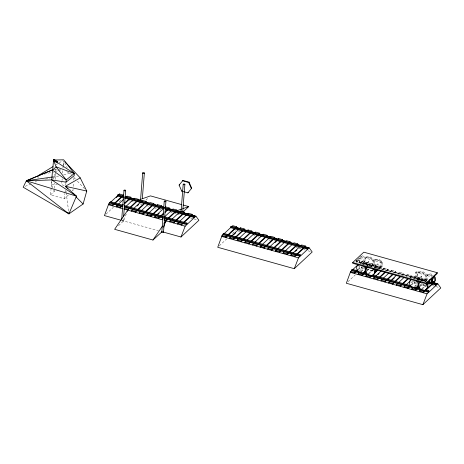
<?xml version="1.0" encoding="UTF-8"?>
<svg xmlns="http://www.w3.org/2000/svg" width="464" height="464" viewBox="0 0 464 464"><rect width="100%" height="100%" fill="white"/><g stroke="black" fill="none" stroke-linecap="round" stroke-linejoin="round"><path stroke-width="0.35" stroke-dasharray="2.32 1.74" d="M63.116 165.944L62.982 168.096L63.551 161.188M63.162 165.23L63.429 160.927M37.996 178.257L38.199 175.641M68.411 194.961L64.363 198.737L50.582 194.886L51.144 187.758M51.202 187.044L51.759 179.916L55.344 176.569L53.691 172.237M52.751 187.827L51.568 184.736L51.794 181.882M50.582 194.886L54.166 191.545L54.839 182.99M55.117 179.423L56.057 167.539M61.996 180.937L61.718 184.504L64.838 186.226M62.054 180.223L62.164 178.797M62.611 173.095L62.895 169.534M73.074 189.289L72.964 190.716L70.464 189.335M73.3 186.441L73.579 182.874M73.805 180.026L74.025 177.173M123.25 221.137L123.476 218.283M359.066 257.897L360.087 258.187L359.791 261.928L359.078 262.595L356.016 261.737L356.091 260.733L357.622 261.162L358.341 260.495L358.504 258.442M357.622 261.162L357.785 259.109M359.078 262.595L359.368 258.854L360.087 258.187M426.225 281.538L359.884 262.984L359.942 262.235L426.747 280.923M364.06 264.422L365.087 263.465L365.145 262.717L361.317 261.65L361.259 262.398L362.755 264.468M371.716 266.562L372.743 265.605L372.801 264.857L368.973 263.79L368.915 264.538L367.888 265.495M375.944 267.809L376.043 266.498L355.378 260.722L356.404 262.612M376.913 268.117L377.122 265.501L357.141 259.91M360.238 257.137L363.312 262.815L380.155 267.525L380.567 262.288L381.64 261.284L361.659 255.693M375.034 268.111L376.571 266.678L376.629 265.93L380.457 267.003L380.393 267.751L378.862 269.184M380.155 267.525L381.228 266.522L381.64 261.284M387.028 270.843L388.049 269.891L388.107 269.143L384.279 268.07L384.221 268.818L382.684 270.251M394.678 272.983L395.705 272.032L395.763 271.283L391.935 270.21L391.877 270.959L390.856 271.916M401.824 275.604L403.361 274.172L403.419 273.424L399.591 272.351L399.533 273.099L397.996 274.531M409.99 277.269L411.011 276.312L411.075 275.564L407.247 274.491L407.189 275.245L406.162 276.196M410.739 278.046L410.843 276.735L411.916 275.732L427.495 280.088M411.765 277.698L411.916 275.732M426.932 280.929L415.1 277.623L415.512 272.38L416.585 271.376L432.837 275.923M415.1 277.623L416.173 276.619L416.585 271.376M424.786 282.025L426.323 280.592L426.381 279.844L424.949 281.184M64.363 198.737L64.867 193.691M64.937 192.972L65.227 190.089M65.726 185.043L65.946 182.88M126.266 213.939L123.586 220.951L117.641 226.49M362.367 266.69C359.809 267.392 362.123 270.054 363.086 267.519M368.178 261.273L368.196 261.974L368.897 262.102L368.886 261.394L368.283 261.209L364.478 264.718M362.03 268.505L362.013 267.803L361.311 267.676M377.365 263.842L377.383 264.544L378.085 264.666L378.067 263.964L377.464 263.778L373.665 267.287M371.217 271.075C369.825 267.879 370.545 274.369 372.801 269.596M420.999 276.045L421.016 276.747L421.718 276.869L421.701 276.167L421.097 275.981L417.298 279.49M414.845 283.278L414.833 282.576L414.126 282.448L414.143 283.15L414.746 283.342L417.49 280.813M424.369 284.032C421.811 284.734 424.131 287.396 425.088 284.861M424.032 285.847L424.015 285.145L423.313 285.018M420.175 284.699L425.737 286.259L426.735 285.279M106.03 214.124L113.407 207.24M119.202 201.834L122.368 198.888M145.911 200.129L148.439 197.768M219.315 245.81L226.693 238.925M232.493 233.52L235.654 230.573M356.016 261.737L356.729 261.07L356.81 260.066L358.341 260.495M359.942 262.235L359.258 262.873L426.062 281.561M359.884 262.984L361.317 261.65M365.4 258.071L366.119 257.404M360.232 263.349L361.259 262.398L426.323 280.592M359.867 266.029L358.794 267.032L363.509 268.349M363.312 262.815L364.385 261.812L381.228 266.522M358.075 269.311L360.551 267.003M363.712 264.057L365.145 262.717M358.428 269.677L361.502 266.812M365.731 265.054L368.897 262.102M347.913 281.776L355.296 274.897M359.513 270.964L363.202 267.525M360.911 271.307L363.88 268.534M366.856 265.762L368.973 263.79M361.236 271.701L364.304 268.836M374.587 260.64L375.306 259.973M371.676 265.298L372.395 264.631A4.785 3.903 47 0 0 370.284 257.039A4.785 3.903 47 0 0 365.093 261.383A4.785 3.903 47 0 0 372.395 264.631M366.717 270.529L368.7 268.685M370.684 266.835L372.801 264.857M367.111 270.86L369.158 268.952M368.068 273.911L372.528 269.752M374.512 267.902L377.122 265.501M374.912 267.624L378.085 264.666M368.886 273.841L372.986 270.019M379.018 268.337L380.457 267.003M380.863 267.867L381.576 267.2A4.785 3.903 47 0 0 379.465 259.608A4.785 3.903 47 0 0 374.28 263.952A4.785 3.903 47 0 0 381.576 267.2M382.846 269.41L384.279 268.07M386.674 270.477L388.107 269.143M390.502 271.55L391.935 270.21M393.646 273.255L395.763 271.283M398.158 273.69L399.591 272.351M401.986 274.758L403.419 273.424M405.814 275.831L407.247 274.491M409.637 276.904L411.075 275.564M419.276 279.815A4.785 3.903 47 0 1 418.221 272.844L418.934 272.177M413.465 277.971L414.903 276.637L414.839 277.385L413.818 278.336M411.162 284.763L414.63 281.526M416.608 279.682L418.725 277.704L418.667 278.452L417.646 279.409M411.498 285.14L415.083 281.793M418.018 280.32L421.718 276.869M414.491 286.294L416.968 283.985M420.436 280.749L422.553 278.777L422.495 279.525L420.958 280.958M414.816 286.688L416.863 284.774M426.839 280.511A4.785 3.903 47 0 1 427.408 275.413L428.121 274.746A4.785 3.903 47 0 1 433.341 275.001M424.496 280.07L425.21 279.403A4.785 3.903 47 0 0 423.098 271.811A4.785 3.903 47 0 0 417.913 276.155A4.785 3.903 47 0 0 425.21 279.403M419.804 285.981L422.281 283.666M419.671 286.804L422.739 283.939M421.654 288.898L425.616 285.203M422.472 288.828L425.54 285.963M425.737 286.259L426.816 285.256M56.074 164.726L58.539 163.218M59.16 162.841L62.855 160.585M25.189 186.36L31.819 183.477M35.136 182.033L36.459 181.453M44.376 174.11L51.916 172.248M55.349 171.396L57.408 170.891M58.093 170.717L61.521 169.87M45.495 179.087L49.694 178.106M52.502 177.457L58.806 175.989M63.707 174.847L70.012 173.379L70.998 174.423M52.513 176.987L55.344 176.569M54.195 169.731L58.545 169.633M59.27 169.615L60.72 169.58M51.568 184.736L57.368 184.602M359.896 256.505L380.567 262.288M415.512 272.38L433.115 277.304M358.347 258.57L359.368 258.854M416.173 276.619L428.005 279.925M410.843 276.735L428.446 281.66M368.132 266.121L370.046 266.655M417.884 280.036L419.798 280.569M129.172 200.79L130.529 201.167M131.213 201.359L133.934 202.124M140.737 204.027L141.503 204.241M146.375 205.598L149.855 206.573M154.031 207.744L156.815 208.522M159.593 209.299L160.985 209.687M170.729 212.413L172.121 212.802M174.905 213.579L176.297 213.968M176.993 214.165L179.777 214.942L179.029 213.91M190.594 217.97L193.366 218.747M194.062 218.938L197.525 219.907M238.438 231.35L239.83 231.739M253.75 235.631L255.142 236.019M257.926 236.802L260.704 237.58M269.056 239.917L270.448 240.306M296.194 247.503L298.282 248.089M298.978 248.281L301.066 248.866M303.85 249.644L305.242 250.032M308.026 250.815L311.506 251.784M428.272 284.444L429.664 284.832M432.448 285.615L435.232 286.392M435.928 286.584L438.712 287.367M411.504 280.975L416.376 282.332M421.248 283.695L425.424 284.867M366.879 269.294L373.613 271.173M410.431 281.973L416.695 283.724M359.281 271.289L362.065 272.066M121.533 220.377L158.427 230.695M66.642 171.605L71.642 174.365M73.956 177.538L75.429 179.098M77.401 181.175L84.79 188.97M361.317 256.134L364.385 261.812M356.793 260.35L358.504 263.506M64.716 162.719L67.21 167.736M53.696 190.304L54.166 191.545M65.911 190.547L66.097 191.957M66.19 192.664L68.666 211.735M377.829 268.581A4.785 3.903 47 0 1 373.752 261.719A4.785 3.903 47 0 1 380.979 262.067A4.785 3.903 47 0 1 378.943 268.639M418.221 272.844A4.785 3.903 47 0 1 425.059 274.966A4.785 3.903 47 0 1 422.576 280.842M427.553 279.844A4.785 3.903 47 0 1 428.121 274.746M427.408 275.413A4.785 3.903 47 0 1 432.622 275.668M370.753 266.336A4.785 3.903 47 0 1 371.879 266.684M360.453 263.709A4.785 3.903 47 0 1 361.566 263.767M362.697 264.115A4.785 3.903 47 0 1 363.753 264.735M414.387 278.539A4.785 3.903 47 0 1 415.512 278.887M419.514 285.801A4.785 3.903 47 0 1 419.34 284.652M422.455 281.051A4.785 3.903 47 0 1 423.574 281.103M367.517 265.663A4.785 3.903 47 0 1 365.156 258.303A4.785 3.903 47 0 1 372.424 260.565A4.785 3.903 47 0 1 368.642 266.011M121.765 220.823A0.847 0.394 4.5 0 1 123.14 220.968A0.847 0.394 4.5 0 1 122.554 221.514A0.847 0.394 4.5 0 1 121.58 220.997M141.578 204.044A0.847 0.394 4.5 0 1 140.401 203.87"/><path stroke-width="0.7" d="M64.948 161.768L80.22 177.869L86.762 191.046L83.114 203.986L68.939 213.858L26.338 180.803L51.759 179.916L66.016 182.161L74.141 175.746L74.315 173.501L56.109 166.843L52.525 170.184L51.759 179.916L76.467 196.121L68.939 213.858L23.2 187.224L26.338 180.803L52.751 169.766L53.517 160.034L53.905 159.338L57.356 161.576L56.968 162.267L54.091 161.547L54.479 160.851L53.905 159.338M66.016 182.161L66.195 179.916L56.109 166.843L53.517 160.034L63.661 159.802L74.315 173.501L66.195 179.916L52.525 170.184M120.849 220.185L104.446 215.598L108.68 204.021L110.438 201.689L122.96 205.192M113.523 204.148L112.508 205.094L112.445 205.842L122.177 196.771M117.346 205.216L116.336 206.161L116.273 206.909L117.81 205.477M110.873 201.973L117.311 195.97L117.375 195.222L118.053 194.584L123.621 196.139M119.37 194.741L119.428 193.993L123.256 195.066L123.198 195.814M121.174 206.289L120.159 207.234L120.101 207.982L122.148 206.074M121.678 219.669L123.981 190.408M123.644 216.143L125.669 190.449M128.83 208.429L127.815 209.374L127.24 211.393M126.127 197.026L127.084 196.139L130.912 197.206L130.854 197.954L134.044 198.847M131.585 211.195L131.643 210.447L132.658 209.496M136.486 210.569L135.471 211.514L135.413 212.263L144.629 203.667M133.783 199.166L134.74 198.279L138.568 199.346L138.51 200.094L127.757 210.122L114.625 229.309L152.958 240.027L162.081 231.716M139.241 213.336L139.299 212.587L140.314 211.642M140.534 200.106L142.668 172.985M142.332 198.714L144.35 173.02M144.142 212.709L143.127 213.655L143.069 214.403L144.6 212.97M141.439 201.306L142.396 200.419L146.224 201.486L146.16 202.234L149.35 203.128M146.891 215.476L146.955 214.728L147.97 213.782M151.792 214.849L150.777 215.795L150.719 216.543L160.445 207.472M149.095 203.452L150.052 202.559L153.874 203.626L153.816 204.38L157.006 205.268M154.547 217.616L154.605 216.868L155.62 215.922M157.644 205.448L157.702 204.699L161.53 205.772L161.472 206.521L164.024 207.234M159.448 216.99L158.433 217.941L158.375 218.689L160.422 216.775M161.814 232.017L164.233 201.33M162.174 231.687L162.011 231.745A0.847 0.394 4.5 0 0 162.301 232.371A0.847 0.394 4.5 0 0 163.49 232.157L165.915 201.364M167.104 219.136L166.089 220.081L163.618 227.209M165.358 206.84L169.186 207.913L169.128 208.661L172.956 209.728M169.859 221.896L169.917 221.148L170.932 220.203M174.76 221.276L173.745 222.221L173.687 222.969L182.903 214.374M172.057 209.873L173.014 208.98L176.842 210.053L176.784 210.801L168.589 218.44M178.588 222.343L177.573 223.288L177.515 224.037L179.046 222.604M188.262 214.014L184.434 212.941L184.492 212.193L180.67 211.12L180.606 211.868L176.784 210.801L181.43 209.16M181.059 211.474L183.193 184.353M182.41 223.416L181.401 224.361L181.337 225.11L192.09 215.081L192.148 214.333L188.32 213.266L187.369 214.153M182.746 211.509L184.881 184.388M164.552 218.416L186.238 224.483L186.302 223.735L186.98 223.097L164.714 216.868M186.98 223.097L186.922 223.845L186.238 224.483M165.155 209.351L193.859 217.378L193.917 216.63L194.602 215.992L125.013 196.527M194.602 215.992L194.544 216.74L193.859 217.378M300.655 245.839L301.612 244.951L305.44 246.019L305.382 246.767L309.21 247.84L312.202 251.981L294.28 268.691L217.738 247.283L221.966 235.706L223.723 233.375L300.272 254.782L300.214 255.531L299.529 256.169L222.981 234.761M223.665 234.123L223.723 233.375M226.809 235.834L225.794 236.779L225.736 237.527L236.489 227.499L236.547 226.751L232.719 225.678L231.762 226.571M229.564 238.595L229.622 237.846L230.637 236.901M230.602 227.656L230.66 226.908L231.345 226.27L307.893 247.677L307.835 248.426L307.151 249.064L230.602 227.656L224.164 233.659M231.287 227.018L231.345 226.27M234.465 237.974L233.45 238.919L233.392 239.668L242.608 231.072M237.22 240.741L237.278 239.992L238.293 239.041M249.771 242.254L248.762 243.2L248.698 243.948L259.451 233.92L259.509 233.172L255.681 232.104L255.623 232.853L251.795 231.78L251.853 231.031L248.031 229.964L247.967 230.712L244.145 229.639L244.203 228.891L240.375 227.824L240.317 228.572L236.489 227.499M242.121 240.114L241.106 241.06L241.048 241.808L250.258 233.212M244.87 242.881L244.934 242.133L245.949 241.181M252.526 245.021L252.584 244.273L253.599 243.327M257.427 244.395L256.412 245.34L256.354 246.088L265.57 237.498M261.255 245.468L260.24 246.413L260.182 247.161L261.719 245.729M270.935 237.133L267.107 236.066L267.165 235.318L263.337 234.245L263.279 234.993L259.451 233.92M265.083 246.535L264.068 247.48L264.01 248.234L265.547 246.802M267.838 249.301L267.896 248.553L268.911 247.608M272.739 248.675L271.724 249.626L271.666 250.374L282.414 240.346L282.477 239.598L278.649 238.525L277.211 239.865M266.568 245.845L274.763 238.206L274.821 237.458L270.993 236.385L270.036 237.278M276.567 249.748L275.552 250.693L275.494 251.442L277.025 250.009M278.649 238.525L278.586 239.273L274.763 238.206M280.395 250.821L279.38 251.766L279.316 252.515L281.37 250.601M283.144 253.582L283.202 252.834L284.217 251.888M288.045 252.961L287.03 253.907L286.972 254.655L297.726 244.627L297.784 243.878L293.956 242.805L292.999 243.699M282.39 249.649L290.07 242.486L290.128 241.738L286.3 240.665L285.348 241.558M290.8 255.722L290.858 254.974L291.873 254.028M295.701 255.101L294.686 256.047L294.628 256.795L303.845 248.199M299.529 256.169L299.587 255.42L300.272 254.782M307.151 249.064L307.209 248.315L307.893 247.677M425.784 290.377L433.979 282.733L437.807 283.806L440.8 287.947L422.884 304.662L346.335 283.249L350.564 271.678L351.579 270.727L351.642 269.978L352.321 269.34L357.889 270.901M352.71 262.514L352.652 263.262L426.138 283.817L437.227 273.47L437.285 272.722L363.805 252.172L352.71 262.514L426.196 283.069L437.285 272.722M355.407 271.8L354.392 272.745L354.334 273.493L357.918 270.152M358.162 274.566L358.22 273.818L359.235 272.873M363.063 273.94L362.048 274.885L361.99 275.633L363.527 274.201M365.818 276.706L365.876 275.958L366.891 275.013M370.719 276.08L369.704 277.025L369.646 277.774L371.693 275.865M373.474 278.847L373.532 278.098L374.547 277.153M375.84 269.12L375.631 271.742L376.71 270.738M378.375 278.22L377.36 279.166L377.296 279.92L379.349 278.006M381.124 280.987L381.188 280.239L382.197 279.293M386.025 280.36L385.01 281.312L384.952 282.06L386.489 280.627M388.78 283.127L388.838 282.379L389.853 281.433M393.681 282.506L392.666 283.452L392.608 284.2L401.314 276.08M396.436 285.267L396.494 284.519L397.509 283.574M401.337 284.647L400.322 285.592L400.264 286.34L408.453 278.702M404.092 287.407L404.15 286.659L405.165 285.714M408.993 286.787L407.978 287.732L407.92 288.48L409.967 286.572M410.536 280.668L410.634 279.357M411.742 289.553L411.806 288.805L412.821 287.854M416.643 288.927L415.628 289.872L415.57 290.621L419.154 287.28M419.398 291.694L419.456 290.945L420.471 290M424.299 291.067L423.284 292.013L423.226 292.761L424.763 291.328M426.138 283.817L426.196 283.069M351.579 270.727L428.127 292.14L428.185 291.392L428.869 290.754L425.389 289.78M428.869 290.754L428.811 291.502L428.127 292.14M429.693 279.798L429.496 282.292L432.558 283.15L433.277 282.477L433.341 281.631L431.816 281.207L431.097 281.874L432.628 282.303L433.341 281.631M431.097 281.874L431.323 278.98M431.816 281.207L432.042 278.307M432.558 283.15L432.628 282.303M433.979 282.733L434.037 281.984L433.08 282.878M428.092 282.889L435.748 285.029L435.806 284.281L436.491 283.643L433.011 282.675M436.491 283.643L436.433 284.391L435.748 285.029M180.995 237.005L185.165 226.183L195.918 216.154L198.911 220.296L180.995 237.005L163.496 232.116M294.28 268.691L298.456 257.868L309.21 247.84M422.884 304.662L427.054 293.834L437.807 283.806M431.723 280.285L433.115 277.304M432.518 279.879L431.804 280.552L432.518 279.879L434.194 276.3M427.019 284.676L428.446 281.66M427.808 284.275L429.525 280.656M152.958 240.027L162.487 226.072M164.07 223.741L167.568 219.397M179.104 185.101L182.944 180.444L189.068 182.172L191.707 188.216L187.874 192.867L181.749 191.145L179.104 185.101L179.464 184.765M117.995 195.332L119.428 193.993M116.302 197.606L117.833 196.173M114.701 203.046L121.139 197.038M122.305 195.959L123.256 195.066M118.03 204.578L123.482 199.497M122.357 205.187L123.349 204.264M124.335 203.342L128.795 199.184M129.479 198.546L130.912 197.206M124.712 203.684L129.317 199.387M126.185 206.26L132.623 200.251M129.514 207.791L136.451 201.324M137.611 200.239L138.568 199.346M133.835 208.4L140.279 202.391M137.216 205.941L138.753 204.508M137.663 209.467L144.107 203.464M145.267 202.379L146.224 201.486M141.491 210.54L147.929 204.531M145.319 211.613L151.757 205.604M152.923 204.52L153.874 203.626M145.626 212.019L152.279 205.813M182.944 180.444L182.584 180.78L188.709 182.503L191.354 188.546L191.707 188.216M149.147 212.68L155.585 206.677M156.751 205.593L157.702 204.699M152.975 213.753L159.413 207.744M160.573 206.66L161.53 205.772M188.709 182.503L189.068 182.172M181.749 191.145L182.108 190.814M156.304 215.284L163.241 208.817L117.311 195.97M157.621 214.751L159.158 213.318M160.631 215.893L163.601 213.121M165.085 211.735L167.069 209.885M167.753 209.247L169.186 207.913M161.449 215.824L163.496 213.91M165.033 212.477L167.591 210.093M187.874 192.867L188.227 192.537M164.453 216.961L170.897 210.958M168.281 218.034L174.725 212.025M175.885 210.946L176.842 210.053M172.109 219.101L178.553 213.098M179.232 212.46L180.67 211.12M182.938 211.996L188.738 206.59L183.17 205.03M175.937 220.174L182.375 214.165M183.541 213.086L184.492 212.193M179.765 221.247L186.203 215.238M183.593 222.314L190.031 216.311M190.716 215.673L192.148 214.333M227.493 235.196L234.43 228.729M235.59 227.644L236.547 226.751M231.814 235.805L238.258 229.796M239.418 228.711L240.375 227.824M233.659 234.778L235.706 232.87M235.642 236.872L242.086 230.869M243.246 229.784L244.203 228.891M238.977 238.403L245.908 231.936M247.074 230.852L248.031 229.964M243.298 239.012L249.736 233.009M250.902 231.925L251.853 231.031M247.126 240.085L253.564 234.076M254.73 232.992L255.681 232.104M250.954 241.152L257.392 235.149M258.552 234.065L259.509 233.172M254.782 242.225L261.22 236.217M262.38 235.138L263.337 234.245M255.09 242.631L256.111 241.68M258.61 243.298L265.048 237.29M266.208 236.205L267.165 235.318M262.433 244.366L268.876 238.363M265.768 245.897L272.704 239.43M273.864 238.345L274.821 237.458M270.089 246.506L276.532 240.503M275.007 242.62L276.538 241.187M273.917 247.579L280.355 241.57M281.52 240.485L282.477 239.598M277.252 249.11L284.183 242.643M281.573 249.719L288.011 243.71M288.695 243.072L290.128 241.738M285.401 250.786L291.839 244.783M289.229 251.859L295.667 245.85M296.827 244.772L297.784 243.878M293.057 252.932L299.495 246.923M295.411 251.43L296.943 249.997M296.879 253.999L303.323 247.996M304.483 246.912L305.44 246.019M352.762 269.63L358.208 264.55M356.59 270.698L357.576 269.775M364.24 272.838L366.224 270.993M364.547 273.25L366.084 271.817M374.871 272.211L377.348 269.897M374.251 273.476L377.835 270.135M375.231 276.515L381.176 270.97M378.079 274.549L379.105 273.592M379.552 277.124L384.998 272.037M380.37 277.054L385.491 272.275M383.38 278.191L388.826 273.11M386.709 279.722L392.654 274.183M387.515 279.67L393.147 274.415M391.036 280.331L396.482 275.251M392.364 279.786L394.412 277.878M394.858 281.404L400.31 276.324M398.686 282.472L404.138 277.391M402.514 283.545L407.966 278.464M406.342 284.618L409.811 281.381M417.826 287.825L419.311 286.439M425.482 289.965L431.92 283.962M52.995 166.605L38.199 175.641L39.573 175.299M80.22 177.869L65.36 186.308L67.901 188.831M86.762 191.046L65.36 186.308L76.467 196.121L26.338 180.803L52.751 169.766M182.758 208.696L188.738 206.59M26.338 180.803L52.513 176.987M54.479 160.851L57.356 161.576M181.778 204.641L150.464 195.883L138.51 200.094L142.338 201.167M125.112 196.347L127.026 196.887M192.09 215.081L195.918 216.154M282.414 240.346L286.242 241.413M290.07 242.486L293.26 243.38M297.726 244.627L301.554 245.7M117.375 195.222L123.633 196.974M125.025 197.362L193.917 216.63M230.66 226.908L307.209 248.315M428.846 282.338L435.806 284.281M124.352 205.581L163.322 216.479M363.457 272.455L366.937 273.429M372.505 274.984L410.779 285.691M415.651 287.054L419.821 288.219M109.753 202.327L122.972 206.028M124.364 206.416L163.334 217.314M164.726 217.703L186.302 223.735M223.039 234.013L299.587 255.42M351.642 269.978L428.185 291.392M109.695 203.075L122.45 206.642M108.68 204.021L112.508 205.094M116.336 206.161L120.159 207.234M127.815 209.374L123.987 208.301L125.002 207.356L163.276 218.063L162.261 219.008L162.203 219.756L123.929 209.055M131.643 210.447L135.471 211.514M139.299 212.587L143.127 213.655M146.955 214.728L150.777 215.795M154.605 216.868L158.433 217.941M164.175 219.542L166.089 220.081M169.917 221.148L173.745 222.221M177.573 223.288L181.401 224.361M221.966 235.706L225.794 236.779M229.622 237.846L233.45 238.919M237.278 239.992L241.106 241.06M244.934 242.133L248.762 243.2M252.584 244.273L256.412 245.34M260.24 246.413L264.068 247.48M267.896 248.553L271.724 249.626M275.552 250.693L279.38 251.766M283.202 252.834L287.03 253.907M290.858 254.974L294.686 256.047M350.564 271.678L354.392 272.745M358.22 273.818L362.048 274.885M365.876 275.958L369.704 277.025M373.532 278.098L377.36 279.166M381.188 280.239L385.01 281.312M388.838 282.379L392.666 283.452M396.494 284.519L400.322 285.592M404.15 286.659L407.978 287.732M411.806 288.805L415.628 289.872M419.456 290.945L423.284 292.013M108.622 204.769L122.653 208.696M164.117 220.29L185.165 226.183M221.908 236.454L298.456 257.868M350.506 272.426L427.054 293.834M55.819 161.524L74.315 173.501M76.015 196.916L83.114 203.986M357.425 264.509L358.109 265.768M68.759 212.442L68.939 213.858M434.252 275.848A4.785 3.903 47 0 1 433.515 282.495M433.538 276.521A4.785 3.903 47 0 1 434.043 282.28A4.785 3.903 47 0 1 428.463 282.385M373.131 268.818A4.785 3.903 47 0 1 373.004 275.146A4.785 3.903 47 0 1 366.647 273.174A4.785 3.903 47 0 1 367.882 267.189M374.558 269.172A4.785 3.903 47 0 1 373.108 274.798M366.641 268.789A4.785 3.903 47 0 1 367.72 267.049M363.95 266.255A4.785 3.903 47 0 1 363.817 272.577A4.785 3.903 47 0 1 357.46 270.605A4.785 3.903 47 0 1 358.701 264.625M365.371 266.603A4.785 3.903 47 0 1 363.927 272.229M418.192 281.375A4.785 3.903 47 0 1 416.742 287.001M410.275 280.993A4.785 3.903 47 0 1 411.348 279.253M416.765 281.022A4.785 3.903 47 0 1 416.637 287.349A4.785 3.903 47 0 1 410.275 285.377A4.785 3.903 47 0 1 411.516 279.392M425.952 283.591A4.785 3.903 47 0 1 425.819 289.919A4.785 3.903 47 0 1 419.462 287.947A4.785 3.903 47 0 1 420.703 281.961M426.665 282.924A4.785 3.903 47 0 1 425.929 289.571M163.2 231.768A0.847 0.394 4.5 0 1 163.502 232.058M142.964 173.269A0.847 0.394 4.5 0 0 144.345 173.118A0.847 0.394 4.5 0 0 143.225 172.614A0.847 0.394 4.5 0 0 142.964 173.269M183.495 184.637A0.847 0.394 4.5 0 0 184.869 184.492A0.847 0.394 4.5 0 0 183.75 183.982A0.847 0.394 4.5 0 0 183.495 184.637M124.282 190.698A0.847 0.394 4.5 0 0 125.657 190.547A0.847 0.394 4.5 0 0 124.538 190.043A0.847 0.394 4.5 0 0 124.282 190.698M164.529 201.614A0.847 0.394 4.5 0 0 165.909 201.469A0.847 0.394 4.5 0 0 164.784 200.958A0.847 0.394 4.5 0 0 164.529 201.614"/></g></svg>
